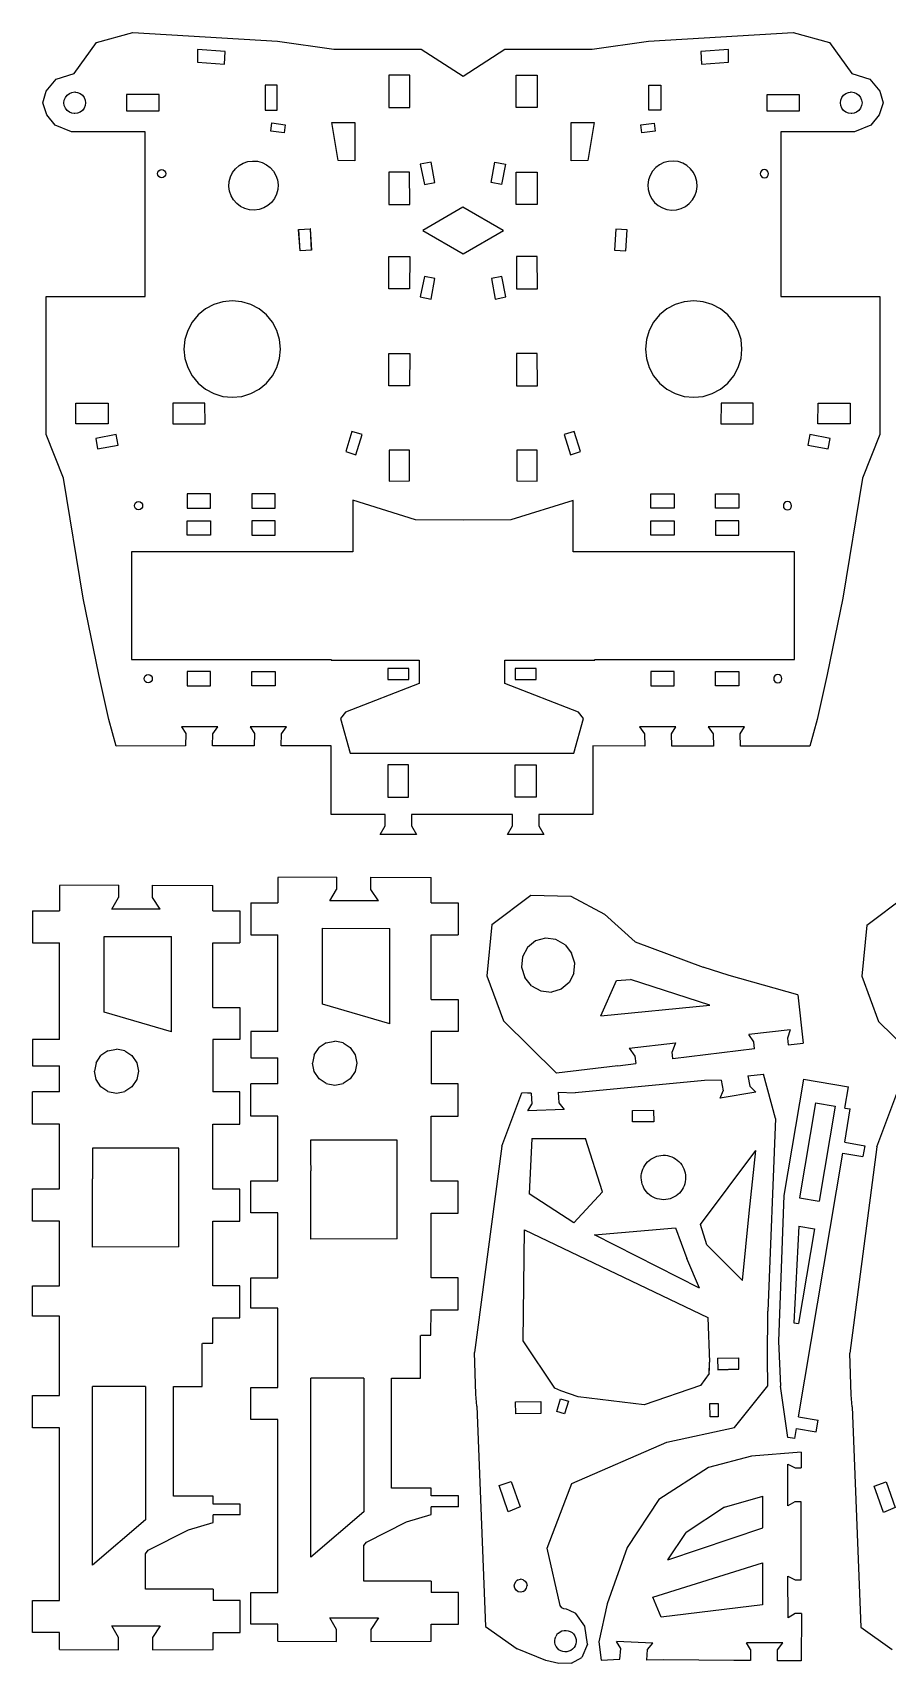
# Model space of a CAD drawing. Extents: x -361 to 361, y -309 to 309.
# Drawn here: x -361 to -45, y -308 to 295 of the extents above; entities that cross this region are included whole.
import ezdxf

# ---------------------------------------------------------------- set-up
doc = ezdxf.new("R2010")
doc.units = 0
doc.layers.get('0').update_dxf_attribs({"linetype": 'CONTINUOUS'})

msp = doc.modelspace()

# ---------------------------------------------------------------- linework, layer by layer
for p, q in [((-345.65, 279.97), (-337.29, 291.38)), ((-337.29, 291.38), (-323.94, 295.04)), ((-323.94, 295.04), (-270.41, 291.9)), ((-270.41, 291.9), (-249.59, 288.91)), ((-154.17, 288.9), (-133.35, 291.89)), ((-133.35, 291.89), (-79.82, 295.04)), ((-79.82, 295.04), (-66.46, 291.38)), ((-66.46, 291.38), (-58.11, 279.97)), ((-300, 288.75), (-300.06, 284.08)), ((-300.06, 284.08), (-290.07, 283.38)), ((-289.8, 288.04), (-300, 288.75)), ((-290.07, 283.38), (-289.8, 288.04)), ((-249.59, 288.91), (-217.35, 288.9)), ((-217.35, 288.9), (-201.81, 278.97)), ((-201.81, 278.97), (-186.41, 288.9)), ((-186.41, 288.9), (-154.17, 288.9)), ((-103.76, 288.75), (-113.95, 288.03)), ((-113.95, 288.03), (-113.68, 283.37)), ((-113.68, 283.37), (-103.7, 284.07)), ((-103.7, 284.07), (-103.76, 288.75)), ((-355.89, 273.37), (-352.29, 277.82)), ((-352.29, 277.82), (-345.65, 279.97)), ((-221.52, 279.27), (-229.27, 279.27)), ((-229.27, 279.27), (-229.26, 267.34)), ((-221.58, 267.37), (-221.52, 279.27)), ((-182.18, 267.37), (-182.17, 279.29)), ((-182.17, 279.29), (-174.5, 279.27)), ((-174.5, 279.27), (-174.51, 267.34)), ((-58.11, 279.97), (-51.46, 277.81)), ((-51.46, 277.81), (-47.87, 273.36)), ((-357.12, 269.14), (-355.89, 273.37)), ((-348.83, 271.11), (-348.19, 271.93)), ((-348.19, 271.93), (-347.36, 272.57)), ((-347.36, 272.57), (-346.4, 272.97)), ((-346.4, 272.97), (-345.36, 273.11)), ((-345.36, 273.11), (-345.11, 273.06)), ((-345.11, 273.06), (-344.33, 272.97)), ((-344.33, 272.97), (-343.36, 272.57)), ((-343.36, 272.57), (-342.53, 271.93)), ((-342.53, 271.93), (-341.9, 271.11)), ((-314.19, 272.12), (-326.27, 272.12)), ((-326.27, 272.12), (-326.27, 266.16)), ((-314.19, 266.16), (-314.19, 272.12)), ((-270.54, 275.67), (-274.95, 275.67)), ((-274.95, 275.67), (-274.95, 266.38)), ((-270.54, 266.38), (-270.54, 275.67)), ((-133.22, 266.37), (-133.22, 275.66)), ((-133.22, 275.66), (-128.81, 275.66)), ((-128.81, 275.66), (-128.81, 266.37)), ((-77.48, 272.11), (-89.57, 272.11)), ((-89.57, 272.11), (-89.57, 266.16)), ((-77.48, 266.16), (-77.48, 272.11)), ((-61.86, 271.1), (-61.22, 271.93)), ((-61.22, 271.93), (-60.39, 272.56)), ((-60.39, 272.56), (-59.43, 272.96)), ((-59.43, 272.96), (-58.65, 273.05)), ((-58.65, 273.05), (-58.39, 273.1)), ((-58.39, 273.1), (-57.36, 272.96)), ((-57.36, 272.96), (-56.39, 272.56)), ((-56.39, 272.56), (-55.57, 271.93)), ((-55.57, 271.93), (-54.93, 271.1)), ((-47.87, 273.36), (-46.63, 269.13)), ((-355.66, 264.67), (-357.12, 269.14)), ((-349.36, 269.11), (-349.23, 270.14)), ((-349.23, 268.07), (-349.36, 269.11)), ((-349.23, 270.14), (-348.83, 271.11)), ((-348.83, 267.11), (-349.23, 268.07)), ((-348.19, 266.28), (-348.83, 267.11)), ((-347.36, 265.64), (-348.19, 266.28)), ((-346.4, 265.24), (-347.36, 265.64)), ((-345.62, 265.15), (-346.4, 265.24)), ((-344.33, 265.24), (-345.36, 265.11)), ((-343.36, 265.64), (-344.33, 265.24)), ((-342.53, 266.28), (-343.36, 265.64)), ((-341.9, 267.11), (-342.53, 266.28)), ((-341.9, 271.11), (-341.5, 270.14)), ((-341.5, 268.07), (-341.9, 267.11)), ((-341.5, 270.14), (-341.36, 269.11)), ((-341.36, 269.11), (-341.5, 268.07)), ((-326.27, 266.16), (-314.19, 266.16)), ((-274.95, 266.38), (-270.54, 266.38)), ((-229.26, 267.34), (-221.58, 267.37)), ((-174.51, 267.34), (-182.18, 267.37)), ((-128.81, 266.37), (-133.22, 266.37)), ((-89.57, 266.16), (-77.48, 266.16)), ((-62.39, 269.1), (-62.26, 270.13)), ((-62.26, 268.06), (-62.39, 269.1)), ((-62.26, 270.13), (-61.86, 271.1)), ((-61.86, 267.1), (-62.26, 268.06)), ((-61.22, 266.27), (-61.86, 267.1)), ((-60.39, 265.63), (-61.22, 266.27)), ((-59.43, 265.24), (-60.39, 265.63)), ((-58.39, 265.1), (-59.43, 265.24)), ((-57.36, 265.24), (-58.14, 265.14)), ((-56.39, 265.63), (-57.36, 265.24)), ((-55.57, 266.27), (-56.39, 265.63)), ((-54.93, 267.1), (-55.57, 266.27)), ((-54.93, 271.1), (-54.53, 270.13)), ((-54.53, 268.06), (-54.93, 267.1)), ((-54.53, 270.13), (-54.39, 269.1)), ((-54.39, 269.1), (-54.53, 268.06)), ((-46.63, 269.13), (-48.1, 264.67)), ((-352.6, 260.84), (-355.66, 264.67)), ((-346.55, 258.34), (-352.6, 260.84)), ((-345.36, 265.11), (-345.62, 265.15)), ((-272.92, 258.63), (-272.54, 261.64)), ((-272.54, 261.64), (-267.6, 261.01)), ((-267.6, 261.01), (-267.98, 257.97)), ((-250.38, 261.85), (-241.84, 261.86)), ((-248.01, 247.74), (-250.38, 261.85)), ((-241.84, 261.86), (-241.84, 247.7)), ((-161.93, 247.7), (-161.93, 261.86)), ((-161.93, 261.86), (-153.38, 261.84)), ((-153.38, 261.84), (-155.74, 247.74)), ((-136.16, 261.01), (-131.22, 261.63)), ((-135.78, 257.96), (-136.16, 261.01)), ((-131.22, 261.63), (-130.84, 258.62)), ((-58.14, 265.14), (-58.39, 265.1)), ((-51.16, 260.83), (-57.21, 258.34)), ((-48.1, 264.67), (-51.16, 260.83)), ((-319.32, 258.34), (-346.55, 258.34)), ((-319.32, 197.56), (-319.32, 258.34)), ((-267.98, 257.97), (-272.92, 258.63)), ((-130.84, 258.62), (-135.78, 257.96)), ((-57.21, 258.34), (-84.44, 258.34)), ((-84.44, 258.34), (-84.44, 197.55)), ((-283.08, 246.78), (-281.4, 247.36)), ((-281.4, 247.36), (-279.63, 247.59)), ((-279.63, 247.59), (-277.85, 247.48)), ((-277.85, 247.48), (-276.13, 247.02)), ((-241.84, 247.7), (-248.01, 247.74)), ((-213.69, 247.22), (-217.66, 246.4)), ((-212.3, 239.61), (-213.69, 247.22)), ((-191.46, 239.61), (-190.08, 247.22)), ((-190.08, 247.22), (-186.11, 246.4)), ((-155.74, 247.74), (-161.93, 247.7)), ((-125.9, 247.47), (-127.63, 247.02)), ((-124.13, 247.59), (-125.9, 247.47)), ((-122.36, 247.35), (-124.13, 247.59)), ((-120.67, 246.78), (-122.36, 247.35)), ((-314.8, 242.93), (-314.68, 243.51)), ((-314.69, 242.34), (-314.8, 242.93)), ((-314.36, 241.85), (-314.69, 242.34)), ((-314.68, 243.51), (-314.34, 244)), ((-313.87, 241.52), (-314.36, 241.85)), ((-314.34, 244), (-313.84, 244.32)), ((-313.29, 241.41), (-313.87, 241.52)), ((-313.84, 244.32), (-313.26, 244.43)), ((-312.71, 241.53), (-313.29, 241.41)), ((-313.26, 244.43), (-312.68, 244.31)), ((-312.21, 241.86), (-312.71, 241.53)), ((-312.68, 244.31), (-312.19, 243.98)), ((-311.88, 242.34), (-312.21, 241.86)), ((-312.19, 243.98), (-311.86, 243.49)), ((-311.75, 242.91), (-311.88, 242.34)), ((-311.86, 243.49), (-311.75, 242.91)), ((-288.29, 239.97), (-287.83, 241.7)), ((-287.83, 241.7), (-287.05, 243.3)), ((-287.05, 243.3), (-285.96, 244.71)), ((-285.96, 244.71), (-284.63, 245.89)), ((-284.63, 245.89), (-283.08, 246.78)), ((-276.13, 247.02), (-274.53, 246.24)), ((-274.53, 246.24), (-273.11, 245.15)), ((-273.11, 245.15), (-271.94, 243.81)), ((-271.94, 243.81), (-271.04, 242.27)), ((-271.04, 242.27), (-270.47, 240.59)), ((-221.6, 243.44), (-229.27, 243.42)), ((-229.27, 243.42), (-229.26, 231.49)), ((-221.58, 231.52), (-221.6, 243.44)), ((-217.66, 246.4), (-216.14, 238.91)), ((-186.11, 246.4), (-187.63, 238.91)), ((-182.18, 231.52), (-182.17, 243.44)), ((-182.17, 243.44), (-174.5, 243.42)), ((-174.5, 243.42), (-174.51, 231.49)), ((-132.71, 242.27), (-133.29, 240.58)), ((-131.82, 243.81), (-132.71, 242.27)), ((-130.64, 245.15), (-131.82, 243.81)), ((-129.23, 246.23), (-130.64, 245.15)), ((-127.63, 247.02), (-129.23, 246.23)), ((-119.13, 245.88), (-120.67, 246.78)), ((-117.79, 244.71), (-119.13, 245.88)), ((-116.71, 243.29), (-117.79, 244.71)), ((-115.92, 241.69), (-116.71, 243.29)), ((-115.46, 239.97), (-115.92, 241.69)), ((-91.89, 243.48), (-92, 242.91)), ((-92, 242.91), (-91.88, 242.33)), ((-91.57, 243.97), (-91.89, 243.48)), ((-91.88, 242.33), (-91.55, 241.85)), ((-91.08, 244.3), (-91.57, 243.97)), ((-91.55, 241.85), (-91.05, 241.52)), ((-90.5, 244.43), (-91.08, 244.3)), ((-91.05, 241.52), (-90.46, 241.4)), ((-89.91, 244.32), (-90.5, 244.43)), ((-90.46, 241.4), (-89.88, 241.52)), ((-89.42, 243.99), (-89.91, 244.32)), ((-89.88, 241.52), (-89.39, 241.84)), ((-89.08, 243.5), (-89.42, 243.99)), ((-89.39, 241.84), (-89.07, 242.34)), ((-88.96, 242.92), (-89.08, 243.5)), ((-89.07, 242.34), (-88.96, 242.92)), ((-288.41, 238.2), (-288.29, 239.97)), ((-288.17, 236.43), (-288.41, 238.2)), ((-287.59, 234.74), (-288.17, 236.43)), ((-270.81, 235.32), (-271.59, 233.72)), ((-270.35, 237.04), (-270.81, 235.32)), ((-270.47, 240.59), (-270.23, 238.82)), ((-270.23, 238.82), (-270.35, 237.04)), ((-216.14, 238.91), (-212.3, 239.61)), ((-187.63, 238.91), (-191.46, 239.61)), ((-133.29, 240.58), (-133.52, 238.81)), ((-133.52, 238.81), (-133.41, 237.03)), ((-133.41, 237.03), (-132.95, 235.31)), ((-132.95, 235.31), (-132.17, 233.71)), ((-116.16, 234.74), (-115.59, 236.42)), ((-115.59, 236.42), (-115.35, 238.19)), ((-115.35, 238.19), (-115.46, 239.97)), ((-286.7, 233.2), (-287.59, 234.74)), ((-285.52, 231.86), (-286.7, 233.2)), ((-284.11, 230.78), (-285.52, 231.86)), ((-282.51, 229.99), (-284.11, 230.78)), ((-280.79, 229.54), (-282.51, 229.99)), ((-279.01, 229.42), (-280.79, 229.54)), ((-277.24, 229.66), (-279.01, 229.42)), ((-275.55, 230.23), (-277.24, 229.66)), ((-274.01, 231.13), (-275.55, 230.23)), ((-272.67, 232.3), (-274.01, 231.13)), ((-271.59, 233.72), (-272.67, 232.3)), ((-229.26, 231.49), (-221.58, 231.52)), ((-201.88, 230.58), (-216.74, 221.91)), ((-187.03, 221.91), (-201.88, 230.58)), ((-174.51, 231.49), (-182.18, 231.52)), ((-132.17, 233.71), (-131.08, 232.3)), ((-131.08, 232.3), (-129.74, 231.12)), ((-129.74, 231.12), (-128.2, 230.23)), ((-128.2, 230.23), (-126.52, 229.65)), ((-126.52, 229.65), (-124.75, 229.41)), ((-124.75, 229.41), (-122.97, 229.53)), ((-122.97, 229.53), (-121.25, 229.99)), ((-121.25, 229.99), (-119.65, 230.77)), ((-119.65, 230.77), (-118.23, 231.86)), ((-118.23, 231.86), (-117.06, 233.19)), ((-117.06, 233.19), (-116.16, 234.74)), ((-262.08, 214.41), (-262.62, 222.22)), ((-262.62, 222.22), (-262.59, 222.22)), ((-262.59, 222.22), (-258.34, 222.47)), ((-262.08, 214.41), (-262.59, 222.22)), ((-258.34, 222.47), (-257.92, 214.6)), ((-258.3, 222.47), (-258.34, 222.47)), ((-257.92, 214.6), (-258.3, 222.47)), ((-216.74, 221.91), (-201.8, 213.24)), ((-201.8, 213.24), (-186.93, 221.91)), ((-186.93, 221.91), (-187.03, 221.91)), ((-145.42, 222.46), (-145.83, 214.59)), ((-141.17, 222.21), (-145.42, 222.46)), ((-141.69, 214.41), (-141.17, 222.21)), ((-257.92, 214.6), (-262.08, 214.41)), ((-229.27, 200.39), (-229.26, 212.32)), ((-229.26, 212.32), (-221.58, 212.29)), ((-221.58, 212.29), (-221.6, 200.37)), ((-174.41, 212.32), (-182.08, 212.29)), ((-182.08, 212.29), (-182.07, 200.37)), ((-174.39, 200.39), (-174.41, 212.32)), ((-145.83, 214.59), (-141.69, 214.41)), ((-221.6, 200.37), (-229.27, 200.39)), ((-216.14, 204.9), (-217.66, 197.41)), ((-212.3, 204.21), (-216.14, 204.9)), ((-213.69, 196.59), (-212.3, 204.21)), ((-187.52, 204.9), (-191.36, 204.21)), ((-191.36, 204.21), (-189.98, 196.59)), ((-186.01, 197.41), (-187.52, 204.9)), ((-182.07, 200.37), (-174.39, 200.39)), ((-355.97, 146.49), (-355.97, 197.56)), ((-355.97, 197.56), (-319.32, 197.56)), ((-297.07, 192.93), (-299.77, 190.71)), ((-293.98, 194.58), (-297.07, 192.93)), ((-290.64, 195.6), (-293.98, 194.58)), ((-287.16, 195.94), (-290.64, 195.6)), ((-283.68, 195.6), (-287.16, 195.94)), ((-280.33, 194.58), (-283.68, 195.6)), ((-277.24, 192.93), (-280.33, 194.58)), ((-274.54, 190.71), (-277.24, 192.93)), ((-217.66, 197.41), (-213.69, 196.59)), ((-189.98, 196.59), (-186.01, 197.41)), ((-126.51, 192.93), (-129.22, 190.71)), ((-123.43, 194.58), (-126.51, 192.93)), ((-120.08, 195.59), (-123.43, 194.58)), ((-116.6, 195.93), (-120.08, 195.59)), ((-113.12, 195.59), (-116.6, 195.93)), ((-109.77, 194.58), (-113.12, 195.59)), ((-106.69, 192.93), (-109.77, 194.58)), ((-103.98, 190.71), (-106.69, 192.93)), ((-84.44, 197.55), (-47.79, 197.55)), ((-47.79, 197.55), (-47.79, 146.49)), ((-301.99, 188.01), (-303.64, 184.93)), ((-299.77, 190.71), (-301.99, 188.01)), ((-272.32, 188.01), (-274.54, 190.71)), ((-270.67, 184.93), (-272.32, 188.01)), ((-131.44, 188), (-133.08, 184.92)), ((-129.22, 190.71), (-131.44, 188)), ((-101.76, 188), (-103.98, 190.71)), ((-100.12, 184.92), (-101.76, 188)), ((-304.66, 181.58), (-305, 178.1)), ((-303.64, 184.93), (-304.66, 181.58)), ((-269.66, 181.58), (-270.67, 184.93)), ((-269.31, 178.1), (-269.66, 181.58)), ((-134.1, 181.57), (-134.44, 178.09)), ((-133.08, 184.92), (-134.1, 181.57)), ((-99.1, 181.57), (-100.12, 184.92)), ((-98.76, 178.09), (-99.1, 181.57)), ((-305, 178.1), (-304.66, 174.62)), ((-269.66, 174.62), (-269.31, 178.1)), ((-229.27, 170.59), (-229.26, 176.48)), ((-229.26, 176.48), (-221.58, 176.44)), ((-221.58, 176.44), (-221.6, 164.52)), ((-174.41, 176.48), (-182.08, 176.44)), ((-182.08, 176.44), (-182.07, 164.52)), ((-174.39, 164.54), (-174.41, 176.48)), ((-134.44, 178.09), (-134.1, 174.61)), ((-99.1, 174.61), (-98.76, 178.09)), ((-304.66, 174.62), (-303.64, 171.27)), ((-303.64, 171.27), (-301.99, 168.18)), ((-272.32, 168.18), (-270.67, 171.27)), ((-270.67, 171.27), (-269.66, 174.62)), ((-229.27, 164.54), (-229.27, 170.59)), ((-134.1, 174.61), (-133.08, 171.26)), ((-133.08, 171.26), (-131.44, 168.18)), ((-101.76, 168.18), (-100.12, 171.26)), ((-100.12, 171.26), (-99.1, 174.61)), ((-301.99, 168.18), (-299.77, 165.48)), ((-299.77, 165.48), (-297.07, 163.26)), ((-297.07, 163.26), (-293.98, 161.61)), ((-280.33, 161.61), (-277.24, 163.26)), ((-277.24, 163.26), (-274.54, 165.48)), ((-274.54, 165.48), (-272.32, 168.18)), ((-221.6, 164.52), (-229.27, 164.54)), ((-182.07, 164.52), (-174.39, 164.54)), ((-131.44, 168.18), (-129.22, 165.47)), ((-129.22, 165.47), (-126.51, 163.25)), ((-126.51, 163.25), (-123.43, 161.61)), ((-109.77, 161.61), (-106.69, 163.25)), ((-106.69, 163.25), (-103.98, 165.47)), ((-103.98, 165.47), (-101.76, 168.18)), ((-345.02, 158.12), (-333.09, 158.14)), ((-344.99, 150.45), (-345.02, 158.12)), ((-333.09, 158.14), (-333.07, 150.46)), ((-297.24, 158.14), (-309.18, 158.12)), ((-309.18, 158.12), (-309.14, 150.45)), ((-297.22, 150.46), (-297.24, 158.14)), ((-293.98, 161.61), (-290.64, 160.6)), ((-290.64, 160.6), (-287.16, 160.25)), ((-287.16, 160.25), (-283.68, 160.6)), ((-283.68, 160.6), (-280.33, 161.61)), ((-123.43, 161.61), (-120.08, 160.59)), ((-120.08, 160.59), (-116.6, 160.25)), ((-116.6, 160.25), (-113.12, 160.59)), ((-113.12, 160.59), (-109.77, 161.61)), ((-106.51, 158.13), (-106.53, 150.45)), ((-94.58, 158.12), (-106.51, 158.13)), ((-94.61, 150.44), (-94.58, 158.12)), ((-70.69, 150.45), (-70.66, 158.13)), ((-70.66, 158.13), (-58.74, 158.12)), ((-58.74, 158.12), (-58.77, 150.44)), ((-349.49, 130.41), (-355.97, 146.49)), ((-333.07, 150.46), (-344.99, 150.45)), ((-330.11, 146.52), (-337.6, 145)), ((-337.6, 145), (-336.91, 141.17)), ((-329.29, 142.55), (-330.11, 146.52)), ((-309.14, 150.45), (-297.22, 150.46)), ((-242.92, 147.66), (-245.23, 140.19)), ((-239.14, 146.49), (-242.92, 147.66)), ((-241.46, 139.03), (-239.14, 146.49)), ((-160.74, 147.66), (-164.53, 146.49)), ((-164.53, 146.49), (-162.2, 139.03)), ((-158.43, 140.19), (-160.74, 147.66)), ((-106.53, 150.45), (-94.61, 150.44)), ((-73.64, 146.51), (-74.47, 142.55)), ((-66.15, 145), (-73.64, 146.51)), ((-58.77, 150.44), (-70.69, 150.45)), ((-66.85, 141.16), (-66.15, 145)), ((-47.79, 146.49), (-54.27, 130.41)), ((-336.91, 141.17), (-329.29, 142.55)), ((-245.23, 140.19), (-241.46, 139.03)), ((-221.64, 140.67), (-229.2, 140.67)), ((-229.2, 140.67), (-229.2, 129.32)), ((-221.64, 129.38), (-221.64, 140.67)), ((-174.47, 140.67), (-182.03, 140.67)), ((-182.03, 140.67), (-182.03, 129.38)), ((-174.47, 129.32), (-174.47, 140.67)), ((-162.2, 139.03), (-158.43, 140.19)), ((-74.47, 142.55), (-66.85, 141.16)), ((-342.31, 86.05), (-349.49, 130.41)), ((-229.2, 129.32), (-221.64, 129.38)), ((-182.03, 129.38), (-174.47, 129.32)), ((-54.27, 130.41), (-61.45, 86.05)), ((-323.33, 120.18), (-323.21, 120.77)), ((-323.21, 120.77), (-322.88, 121.26)), ((-322.88, 121.26), (-322.39, 121.59)), ((-322.39, 121.59), (-321.8, 121.71)), ((-321.8, 121.71), (-321.22, 121.59)), ((-321.22, 121.59), (-320.72, 121.26)), ((-320.72, 121.26), (-320.39, 120.77)), ((-320.39, 120.77), (-320.28, 120.18)), ((-295.18, 124.63), (-303.78, 124.63)), ((-303.78, 124.63), (-303.78, 119.29)), ((-295.18, 119.29), (-295.18, 124.63)), ((-271.3, 124.63), (-279.91, 124.63)), ((-279.91, 124.63), (-279.91, 119.29)), ((-271.3, 119.29), (-271.3, 124.63)), ((-219.43, 114.94), (-242.64, 122.2)), ((-242.64, 122.2), (-242.64, 103.17)), ((-161.11, 122.17), (-184.23, 114.94)), ((-161.11, 103.16), (-161.11, 122.17)), ((-132.45, 119.28), (-132.45, 124.62)), ((-132.45, 124.62), (-123.85, 124.62)), ((-123.85, 124.62), (-123.85, 119.28)), ((-108.58, 119.28), (-108.58, 124.62)), ((-108.58, 124.62), (-99.97, 124.62)), ((-99.97, 124.62), (-99.97, 119.28)), ((-83.36, 120.76), (-83.48, 120.18)), ((-83.03, 121.26), (-83.36, 120.76)), ((-82.54, 121.59), (-83.03, 121.26)), ((-81.95, 121.7), (-82.54, 121.59)), ((-81.37, 121.59), (-81.95, 121.7)), ((-80.88, 121.26), (-81.37, 121.59)), ((-80.55, 120.76), (-80.88, 121.26)), ((-80.43, 120.18), (-80.55, 120.76)), ((-323.21, 119.6), (-323.33, 120.18)), ((-322.88, 119.11), (-323.21, 119.6)), ((-322.39, 118.78), (-322.88, 119.11)), ((-321.8, 118.66), (-322.39, 118.78)), ((-321.22, 118.78), (-321.8, 118.66)), ((-320.72, 119.11), (-321.22, 118.78)), ((-320.39, 119.6), (-320.72, 119.11)), ((-320.28, 120.18), (-320.39, 119.6)), ((-303.78, 119.29), (-295.18, 119.29)), ((-303.78, 109.26), (-303.78, 114.6)), ((-303.78, 114.6), (-295.18, 114.6)), ((-295.18, 114.6), (-295.18, 109.26)), ((-279.91, 119.29), (-271.3, 119.29)), ((-271.3, 114.6), (-279.91, 114.6)), ((-279.91, 114.6), (-279.91, 109.26)), ((-271.3, 109.26), (-271.3, 114.6)), ((-201.8, 114.86), (-219.43, 114.94)), ((-184.23, 114.94), (-201.8, 114.86)), ((-123.85, 119.28), (-132.45, 119.28)), ((-132.45, 109.26), (-132.45, 114.6)), ((-132.45, 114.6), (-123.85, 114.6)), ((-123.85, 114.6), (-123.85, 109.26)), ((-99.97, 119.28), (-108.58, 119.28)), ((-99.97, 114.6), (-108.58, 114.6)), ((-108.58, 114.6), (-108.58, 109.26)), ((-99.97, 109.26), (-99.97, 114.6)), ((-83.48, 120.18), (-83.36, 119.59)), ((-83.36, 119.59), (-83.03, 119.1)), ((-83.03, 119.1), (-82.54, 118.77)), ((-82.54, 118.77), (-81.95, 118.65)), ((-81.95, 118.65), (-81.37, 118.77)), ((-81.37, 118.77), (-80.88, 119.1)), ((-80.88, 119.1), (-80.55, 119.59)), ((-80.55, 119.59), (-80.43, 120.18)), ((-295.18, 109.26), (-303.78, 109.26)), ((-279.91, 109.26), (-271.3, 109.26)), ((-123.85, 109.26), (-132.45, 109.26)), ((-108.58, 109.26), (-99.97, 109.26)), ((-242.64, 103.17), (-324.44, 103.17)), ((-324.44, 103.17), (-324.44, 63.34)), ((-79.31, 103.16), (-161.11, 103.16)), ((-79.31, 63.33), (-79.31, 103.16)), ((-336.49, 57.84), (-342.31, 86.05)), ((-61.45, 86.05), (-67.27, 57.84)), ((-324.44, 63.34), (-250.65, 63.34)), ((-250.65, 63.34), (-250.65, 63.12)), ((-250.65, 63.12), (-218.03, 63.12)), ((-218.03, 63.12), (-218.03, 54.52)), ((-186.45, 54.52), (-186.45, 63.12)), ((-186.45, 63.12), (-153.11, 63.12)), ((-153.11, 63.12), (-153.11, 63.33)), ((-153.11, 63.33), (-79.31, 63.33)), ((-332.73, 41.2), (-336.49, 57.84)), ((-319.75, 56.25), (-319.64, 56.84)), ((-319.64, 55.67), (-319.75, 56.25)), ((-319.64, 56.84), (-319.31, 57.33)), ((-319.31, 55.17), (-319.64, 55.67)), ((-319.31, 57.33), (-318.81, 57.66)), ((-318.81, 54.84), (-319.31, 55.17)), ((-318.81, 57.66), (-318.23, 57.78)), ((-318.23, 54.73), (-318.81, 54.84)), ((-318.23, 57.78), (-317.65, 57.66)), ((-317.65, 54.84), (-318.23, 54.73)), ((-317.65, 57.66), (-317.15, 57.33)), ((-317.15, 55.17), (-317.65, 54.84)), ((-317.15, 57.33), (-316.82, 56.84)), ((-316.82, 55.67), (-317.15, 55.17)), ((-316.82, 56.84), (-316.71, 56.25)), ((-316.71, 56.25), (-316.82, 55.67)), ((-295.18, 58.92), (-303.78, 58.92)), ((-303.78, 58.92), (-303.78, 53.58)), ((-295.18, 53.58), (-295.18, 58.92)), ((-279.91, 58.92), (-271.3, 58.92)), ((-279.91, 53.58), (-279.91, 58.92)), ((-271.3, 58.92), (-271.3, 53.58)), ((-218.03, 54.52), (-245.34, 43.92)), ((-221.95, 60.05), (-229.66, 60.04)), ((-229.66, 60.04), (-229.66, 56)), ((-229.66, 56), (-221.94, 56)), ((-221.94, 56), (-221.95, 60.05)), ((-159.14, 43.92), (-186.45, 54.52)), ((-174.89, 60.05), (-182.6, 60.04)), ((-182.6, 60.04), (-182.6, 56)), ((-182.6, 56), (-174.87, 56)), ((-174.87, 56), (-174.89, 60.05)), ((-123.85, 58.92), (-132.45, 58.92)), ((-132.45, 58.92), (-132.45, 53.58)), ((-123.85, 53.58), (-123.85, 58.92)), ((-108.58, 58.92), (-99.97, 58.92)), ((-108.58, 53.58), (-108.58, 58.92)), ((-99.97, 58.92), (-99.97, 53.58)), ((-86.93, 56.83), (-87.05, 56.25)), ((-87.05, 56.25), (-86.93, 55.66)), ((-86.6, 57.32), (-86.93, 56.83)), ((-86.93, 55.66), (-86.6, 55.17)), ((-86.11, 57.65), (-86.6, 57.32)), ((-86.6, 55.17), (-86.11, 54.84)), ((-85.53, 57.77), (-86.11, 57.65)), ((-86.11, 54.84), (-85.53, 54.72)), ((-84.94, 57.65), (-85.53, 57.77)), ((-85.53, 54.72), (-84.94, 54.84)), ((-84.45, 57.32), (-84.94, 57.65)), ((-84.94, 54.84), (-84.45, 55.17)), ((-84.12, 56.83), (-84.45, 57.32)), ((-84.45, 55.17), (-84.12, 55.66)), ((-84, 56.25), (-84.12, 56.83)), ((-84.12, 55.66), (-84, 56.25)), ((-67.27, 57.84), (-71.02, 41.19)), ((-303.78, 53.58), (-295.18, 53.58)), ((-271.3, 53.58), (-279.91, 53.58)), ((-132.45, 53.58), (-123.85, 53.58)), ((-99.97, 53.58), (-108.58, 53.58)), ((-245.34, 43.92), (-247.19, 41.52)), ((-157.29, 41.52), (-159.14, 43.92)), ((-330.12, 31.36), (-332.73, 41.2)), ((-292.47, 38.41), (-305.93, 38.41)), ((-305.93, 38.41), (-304.31, 35.95)), ((-294.35, 35.89), (-292.47, 38.41)), ((-267.08, 38.41), (-280.53, 38.41)), ((-280.53, 38.41), (-278.92, 35.95)), ((-268.96, 35.89), (-267.08, 38.41)), ((-247.19, 41.52), (-243.59, 28.71)), ((-160.89, 28.71), (-157.29, 41.52)), ((-123.22, 38.41), (-136.67, 38.41)), ((-136.67, 38.41), (-134.8, 35.88)), ((-124.84, 35.94), (-123.22, 38.41)), ((-97.83, 38.41), (-111.28, 38.41)), ((-111.28, 38.41), (-109.41, 35.88)), ((-99.45, 35.94), (-97.83, 38.41)), ((-71.02, 41.19), (-73.63, 31.36)), ((-304.43, 31.39), (-330.12, 31.36)), ((-304.31, 35.95), (-304.43, 31.39)), ((-294.46, 31.39), (-294.35, 35.89)), ((-279.04, 31.39), (-294.46, 31.39)), ((-278.92, 35.95), (-279.04, 31.39)), ((-269.07, 31.39), (-268.96, 35.89)), ((-250.65, 31.49), (-269.07, 31.39)), ((-250.65, 6.08), (-250.65, 31.49)), ((-134.69, 31.38), (-153.83, 31.49)), ((-153.83, 31.49), (-153.83, 6.08)), ((-134.8, 35.88), (-134.69, 31.38)), ((-124.72, 31.38), (-124.84, 35.94)), ((-109.29, 31.38), (-124.72, 31.38)), ((-109.41, 35.88), (-109.29, 31.38)), ((-99.33, 31.38), (-99.45, 35.94)), ((-73.63, 31.36), (-99.33, 31.38)), ((-243.59, 28.71), (-160.89, 28.71)), ((-221.97, 24.43), (-229.68, 24.43)), ((-229.68, 24.43), (-229.68, 12.51)), ((-221.97, 12.49), (-221.97, 24.43)), ((-182.6, 24.41), (-174.89, 24.44)), ((-182.6, 12.51), (-182.6, 24.41)), ((-174.89, 24.44), (-174.87, 12.51)), ((-229.68, 12.51), (-221.97, 12.49)), ((-174.87, 12.51), (-182.6, 12.51)), ((-230.67, 6.08), (-250.65, 6.08)), ((-230.67, 1.92), (-230.67, 6.08)), ((-183.59, 6.08), (-220.91, 6.08)), ((-220.91, 6.08), (-220.91, 1.92)), ((-183.59, 1.92), (-183.59, 6.08)), ((-153.83, 6.08), (-173.83, 6.08)), ((-173.83, 6.08), (-173.83, 1.92)), ((-232.49, -1.37), (-230.67, 1.92)), ((-220.91, 1.92), (-219.06, -1.37)), ((-185.41, -1.37), (-183.59, 1.92)), ((-173.83, 1.92), (-171.98, -1.37)), ((-219.06, -1.37), (-232.49, -1.37)), ((-171.98, -1.37), (-185.41, -1.37)), ((-248.59, -17.09), (-270.28, -17.21)), ((-270.28, -17.21), (-270.28, -26.54)), ((-248.59, -17.09), (-248.59, -21.63)), ((-235.99, -17.09), (-213.64, -17.21)), ((-235.99, -21.63), (-235.99, -17.09)), ((-213.64, -26.54), (-213.64, -17.21)), ((-329.27, -20.07), (-350.96, -20.19)), ((-350.96, -20.19), (-350.96, -29.52)), ((-329.27, -20.07), (-329.27, -24.61)), ((-316.67, -20.07), (-294.32, -20.19)), ((-316.67, -24.61), (-316.67, -20.07)), ((-294.32, -29.52), (-294.32, -20.19)), ((-251.05, -25.9), (-248.59, -21.63)), ((-233.09, -25.9), (-235.99, -21.63)), ((-191.24, -34.59), (-176.82, -23.76)), ((-176.82, -23.76), (-162.08, -24.15)), ((-52.61, -34.82), (-38.19, -24)), ((-360.95, -29.52), (-350.96, -29.52)), ((-360.95, -29.52), (-360.95, -41.32)), ((-331.73, -28.88), (-329.27, -24.61)), ((-313.77, -28.88), (-331.73, -28.88)), ((-313.77, -28.88), (-316.67, -24.61)), ((-294.32, -29.52), (-284.33, -29.52)), ((-284.33, -29.52), (-284.33, -41.32)), ((-280.27, -26.54), (-270.28, -26.54)), ((-280.27, -26.54), (-280.27, -38.35)), ((-233.09, -25.9), (-251.05, -25.9)), ((-213.64, -26.54), (-203.65, -26.54)), ((-203.65, -26.54), (-203.65, -38.35)), ((-162.08, -24.15), (-149.55, -30.73)), ((-253.83, -35.99), (-228.91, -36.1)), ((-253.83, -63.97), (-253.83, -35.99)), ((-228.91, -71.25), (-228.91, -36.1)), ((-191.24, -34.59), (-193.06, -53.5)), ((-149.55, -30.73), (-138.19, -40.95)), ((-52.61, -34.82), (-54.43, -53.74)), ((-360.95, -41.32), (-350.96, -41.32)), ((-350.96, -77.12), (-350.96, -41.32)), ((-334.51, -38.97), (-309.59, -39.08)), ((-334.51, -66.94), (-334.51, -38.97)), ((-309.59, -74.23), (-309.59, -39.08)), ((-294.32, -41.32), (-284.33, -41.32)), ((-294.32, -65.27), (-294.32, -41.32)), ((-280.27, -38.35), (-270.28, -38.35)), ((-270.28, -74.14), (-270.28, -38.35)), ((-213.64, -38.35), (-203.65, -38.35)), ((-213.64, -62.29), (-213.64, -38.35)), ((-175.05, -40.68), (-178.04, -43.07)), ((-171.36, -39.67), (-175.05, -40.68)), ((-167.54, -40.18), (-171.36, -39.67)), ((-164.16, -42.11), (-167.54, -40.18)), ((-164.16, -42.11), (-161.73, -45.16)), ((-138.19, -40.95), (-113.13, -50.3)), ((-179.86, -46.48), (-180.21, -50.38)), ((-178.04, -43.07), (-179.86, -46.48)), ((-160.59, -48.87), (-161.73, -45.16)), ((-193.06, -53.5), (-186.89, -70.18)), ((-180.21, -50.38), (-179.03, -54.17)), ((-176.52, -57.25), (-179.03, -54.17)), ((-160.92, -52.7), (-162.66, -56.07)), ((-160.92, -52.7), (-160.59, -48.87)), ((-103.48, -53.38), (-113.13, -50.3)), ((-78.07, -60.54), (-103.48, -53.38)), ((-54.43, -53.74), (-48.26, -70.42)), ((-176.52, -57.25), (-173.07, -59.14)), ((-173.07, -59.14), (-169.22, -59.57)), ((-165.57, -58.48), (-169.22, -59.57)), ((-162.66, -56.07), (-165.57, -58.48)), ((-150.94, -68.31), (-145.11, -55.33)), ((-145.11, -55.33), (-140.03, -54.89)), ((-110.62, -64.34), (-140.03, -54.89)), ((-294.32, -65.27), (-284.33, -65.27)), ((-284.33, -65.27), (-284.33, -77.1)), ((-228.91, -71.25), (-253.83, -63.97)), ((-213.64, -62.29), (-203.65, -62.29)), ((-203.65, -62.29), (-203.65, -74.13)), ((-150.94, -68.31), (-110.62, -64.34)), ((-78.07, -60.54), (-76.12, -78.41)), ((-309.59, -74.23), (-334.51, -66.94)), ((-167.3, -89.5), (-186.89, -70.18)), ((-28.67, -89.74), (-48.26, -70.42)), ((-350.96, -77.12), (-360.95, -77.12)), ((-360.95, -77.12), (-360.95, -86.83)), ((-294.32, -77.1), (-294.32, -96.44)), ((-284.33, -77.1), (-294.32, -77.1)), ((-270.28, -74.14), (-280.27, -74.14)), ((-280.27, -74.14), (-280.27, -83.85)), ((-252.43, -78.3), (-255.07, -80.06)), ((-252.43, -78.3), (-249.31, -77.68)), ((-246.2, -78.3), (-249.31, -77.68)), ((-246.2, -78.3), (-243.56, -80.06)), ((-213.64, -74.13), (-213.64, -93.46)), ((-203.65, -74.13), (-213.64, -74.13)), ((-80.92, -73.51), (-96.19, -75.26)), ((-94.36, -77.98), (-96.19, -75.26)), ((-94.08, -80.58), (-94.36, -77.98)), ((-80.92, -73.51), (-81.98, -76.56)), ((-81.98, -76.56), (-81.72, -79.03)), ((-337.51, -85.68), (-335.74, -83.04)), ((-333.1, -81.28), (-335.74, -83.04)), ((-333.1, -81.28), (-329.99, -80.66)), ((-326.88, -81.28), (-329.99, -80.66)), ((-326.88, -81.28), (-324.24, -83.04)), ((-324.24, -83.04), (-322.47, -85.68)), ((-280.27, -83.85), (-270.28, -83.85)), ((-270.28, -93.5), (-270.28, -83.85)), ((-256.83, -82.7), (-257.45, -85.81)), ((-256.83, -82.7), (-255.07, -80.06)), ((-243.56, -80.06), (-241.79, -82.7)), ((-241.79, -82.7), (-241.17, -85.81)), ((-140.44, -80.35), (-123.34, -78.36)), ((-140.44, -80.35), (-138.33, -83.26)), ((-138.33, -83.26), (-138.03, -85.99)), ((-123.34, -78.36), (-124.58, -81.65)), ((-124.29, -84.28), (-124.58, -81.65)), ((-94.08, -80.58), (-124.29, -84.28)), ((-81.72, -79.03), (-76.12, -78.41)), ((-360.95, -86.83), (-350.96, -86.83)), ((-350.96, -96.48), (-350.96, -86.83)), ((-337.51, -85.68), (-338.12, -88.79)), ((-337.51, -91.91), (-338.12, -88.79)), ((-322.47, -85.68), (-321.85, -88.79)), ((-321.85, -88.79), (-322.47, -91.91)), ((-256.83, -88.93), (-257.45, -85.81)), ((-255.07, -91.57), (-256.83, -88.93)), ((-241.79, -88.93), (-243.56, -91.57)), ((-241.17, -85.81), (-241.79, -88.93)), ((-144.64, -86.78), (-167.3, -89.5)), ((-144.64, -86.78), (-138.03, -85.99)), ((-96.61, -90.47), (-90.83, -89.92)), ((-86.35, -106.25), (-90.83, -89.92)), ((-335.74, -94.55), (-337.51, -91.91)), ((-333.1, -96.31), (-335.74, -94.55)), ((-333.1, -96.31), (-329.99, -96.93)), ((-329.99, -96.93), (-326.88, -96.31)), ((-324.24, -94.55), (-326.88, -96.31)), ((-322.47, -91.91), (-324.24, -94.55)), ((-270.28, -93.5), (-280.27, -93.5)), ((-280.27, -105.37), (-280.27, -93.5)), ((-252.43, -93.33), (-255.07, -91.57)), ((-252.43, -93.33), (-249.31, -93.95)), ((-249.31, -93.95), (-246.2, -93.33)), ((-243.56, -91.57), (-246.2, -93.33)), ((-203.65, -93.46), (-213.64, -93.46)), ((-203.65, -105.38), (-203.65, -93.46)), ((-112.57, -92.26), (-160.46, -96.81)), ((-106.45, -92.07), (-112.57, -92.26)), ((-106.87, -98.73), (-105.67, -96.03)), ((-106.45, -92.07), (-105.67, -96.03)), ((-96.61, -90.47), (-95.86, -94.35)), ((-95.86, -94.35), (-93.6, -96.53)), ((-76.04, -91.76), (-83.25, -134.72)), ((-76.04, -91.76), (-59.39, -94.56)), ((-60.71, -102.43), (-59.39, -94.56)), ((-350.96, -96.48), (-360.95, -96.48)), ((-360.95, -108.35), (-360.95, -96.48)), ((-284.33, -96.44), (-294.32, -96.44)), ((-284.33, -108.36), (-284.33, -96.44)), ((-187.57, -116.56), (-180.13, -96.79)), ((-178.02, -96.88), (-180.13, -96.79)), ((-176.71, -96.9), (-178.02, -96.88)), ((-177.96, -103.45), (-176.44, -100.93)), ((-176.71, -96.9), (-176.44, -100.93)), ((-166.75, -96.56), (-160.46, -96.81)), ((-166.75, -96.56), (-166.49, -100.5)), ((-166.49, -100.5), (-164.52, -102.95)), ((-93.6, -96.53), (-106.87, -98.73)), ((-71.58, -100.5), (-77.46, -135.59)), ((-71.58, -100.5), (-64.36, -101.71)), ((-64.36, -101.71), (-70.24, -136.8)), ((-60.71, -102.43), (-58.73, -102.76)), ((-48.94, -116.8), (-41.5, -97.03)), ((-350.96, -108.35), (-360.95, -108.35)), ((-350.97, -128.62), (-350.96, -108.35)), ((-294.32, -108.36), (-284.33, -108.36)), ((-294.32, -132.41), (-294.32, -108.36)), ((-270.28, -105.37), (-280.27, -105.37)), ((-270.29, -125.65), (-270.28, -105.37)), ((-213.64, -105.38), (-203.65, -105.38)), ((-213.64, -129.44), (-213.64, -105.38)), ((-164.52, -102.95), (-177.96, -103.45)), ((-139.29, -103.34), (-131.41, -103.24)), ((-139.23, -107.56), (-139.29, -103.34)), ((-131.35, -107.47), (-139.23, -107.56)), ((-131.41, -103.24), (-131.35, -107.47)), ((-86.35, -106.25), (-89.2, -177.49)), ((-60.8, -115.09), (-58.73, -102.76)), ((-258.19, -114.29), (-258.19, -121.6)), ((-226.24, -114.29), (-258.19, -114.29)), ((-226.24, -121.6), (-226.24, -114.29)), ((-176.38, -113.64), (-177.41, -134.18)), ((-176.38, -113.64), (-156.59, -113.63)), ((-150.28, -133.36), (-156.59, -113.63)), ((-338.87, -117.27), (-338.87, -124.58)), ((-306.92, -117.27), (-338.87, -117.27)), ((-306.92, -124.58), (-306.92, -117.27)), ((-187.57, -116.56), (-197.59, -192.78)), ((-131.75, -120.89), (-131.03, -120.54)), ((-131.03, -120.54), (-130.27, -120.26)), ((-130.27, -120.26), (-129.49, -120.05)), ((-129.49, -120.05), (-128.7, -119.92)), ((-128.7, -119.92), (-127.89, -119.87)), ((-127.89, -119.87), (-127.09, -119.9)), ((-127.09, -119.9), (-126.29, -120.01)), ((-126.29, -120.01), (-125.5, -120.2)), ((-125.5, -120.2), (-124.74, -120.46)), ((-124.74, -120.46), (-124.01, -120.8)), ((-114.04, -145.52), (-93.61, -118.17)), ((-96.09, -141.24), (-93.61, -118.17)), ((-77.89, -216.55), (-61.54, -119.11)), ((-61.54, -119.11), (-54.07, -120.36)), ((-60.8, -115.09), (-53.39, -116.33)), ((-48.94, -116.8), (-58.96, -193.02)), ((-53.39, -116.33), (-54.07, -120.36)), ((-338.87, -124.58), (-338.86, -128.62)), ((-306.93, -128.64), (-306.92, -124.58)), ((-270.29, -129.35), (-270.29, -125.65)), ((-258.19, -121.6), (-258.18, -125.65)), ((-258.18, -150.87), (-258.18, -125.65)), ((-226.25, -125.66), (-226.24, -121.6)), ((-226.25, -150.76), (-226.25, -125.66)), ((-135.87, -126.58), (-135.68, -125.8)), ((-135.68, -125.8), (-135.42, -125.04)), ((-135.42, -125.04), (-135.08, -124.3)), ((-135.08, -124.3), (-134.68, -123.61)), ((-134.68, -123.61), (-134.21, -122.95)), ((-134.21, -122.95), (-133.67, -122.35)), ((-133.67, -122.35), (-133.08, -121.8)), ((-133.08, -121.8), (-132.44, -121.31)), ((-132.44, -121.31), (-131.75, -120.89)), ((-124.01, -120.8), (-123.31, -121.2)), ((-123.31, -121.2), (-122.66, -121.67)), ((-122.66, -121.67), (-122.05, -122.21)), ((-122.05, -122.21), (-121.51, -122.8)), ((-121.51, -122.8), (-121.02, -123.44)), ((-121.02, -123.44), (-120.6, -124.13)), ((-120.6, -124.13), (-120.24, -124.85)), ((-120.24, -124.85), (-119.96, -125.61)), ((-119.96, -125.61), (-119.76, -126.39)), ((-119.76, -126.39), (-119.63, -127.18)), ((-360.95, -132.33), (-350.97, -132.33)), ((-360.95, -144.18), (-360.95, -132.33)), ((-350.97, -132.33), (-350.97, -128.62)), ((-338.86, -153.85), (-338.86, -128.62)), ((-306.93, -153.74), (-306.93, -128.64)), ((-284.33, -132.41), (-294.32, -132.41)), ((-284.33, -144.25), (-284.33, -132.41)), ((-280.28, -129.35), (-270.29, -129.35)), ((-280.28, -141.2), (-280.28, -129.35)), ((-203.65, -129.44), (-213.64, -129.44)), ((-203.65, -141.27), (-203.65, -129.44)), ((-136.01, -128.19), (-135.98, -127.38)), ((-135.96, -128.99), (-136.01, -128.19)), ((-135.98, -127.38), (-135.87, -126.58)), ((-135.83, -129.79), (-135.96, -128.99)), ((-135.62, -130.57), (-135.83, -129.79)), ((-135.34, -131.32), (-135.62, -130.57)), ((-134.99, -132.05), (-135.34, -131.32)), ((-134.57, -132.73), (-134.99, -132.05)), ((-120.91, -132.57), (-121.38, -133.22)), ((-120.5, -131.87), (-120.91, -132.57)), ((-120.17, -131.14), (-120.5, -131.87)), ((-119.9, -130.38), (-120.17, -131.14)), ((-119.72, -129.59), (-119.9, -130.38)), ((-119.61, -128.79), (-119.72, -129.59)), ((-119.63, -127.18), (-119.58, -127.99)), ((-119.58, -127.99), (-119.61, -128.79)), ((-160.94, -144.9), (-177.41, -134.18)), ((-160.94, -144.9), (-150.28, -133.36)), ((-134.08, -133.38), (-134.57, -132.73)), ((-133.53, -133.97), (-134.08, -133.38)), ((-132.93, -134.5), (-133.53, -133.97)), ((-132.27, -134.97), (-132.93, -134.5)), ((-131.58, -135.38), (-132.27, -134.97)), ((-130.84, -135.71), (-131.58, -135.38)), ((-130.08, -135.98), (-130.84, -135.71)), ((-129.3, -136.16), (-130.08, -135.98)), ((-128.5, -136.27), (-129.3, -136.16)), ((-127.69, -136.3), (-128.5, -136.27)), ((-126.89, -136.25), (-127.69, -136.3)), ((-126.09, -136.12), (-126.89, -136.25)), ((-125.31, -135.92), (-126.09, -136.12)), ((-124.56, -135.64), (-125.31, -135.92)), ((-123.83, -135.29), (-124.56, -135.64)), ((-123.15, -134.86), (-123.83, -135.29)), ((-122.5, -134.37), (-123.15, -134.86)), ((-121.91, -133.83), (-122.5, -134.37)), ((-121.38, -133.22), (-121.91, -133.83)), ((-83.25, -134.72), (-85.23, -188.56)), ((-77.46, -135.59), (-70.24, -136.8)), ((-350.97, -144.18), (-360.95, -144.18)), ((-350.97, -168.12), (-350.97, -144.18)), ((-294.32, -168.19), (-294.32, -144.25)), ((-294.32, -144.25), (-284.33, -144.25)), ((-270.29, -141.2), (-280.28, -141.2)), ((-270.29, -165.14), (-270.29, -141.2)), ((-213.64, -165.22), (-213.64, -141.27)), ((-213.64, -141.27), (-203.65, -141.27)), ((-98.55, -166.11), (-96.09, -141.24)), ((-179.67, -188.52), (-179.12, -147.47)), ((-179.12, -147.47), (-111.43, -179.81)), ((-153.33, -149.33), (-123.32, -146.7)), ((-114.45, -169.04), (-153.33, -149.33)), ((-123.32, -146.7), (-119.17, -157.99)), ((-111.72, -152.93), (-114.04, -145.52)), ((-77.78, -146.03), (-79.55, -181.81)), ((-71.96, -147.01), (-77.84, -182.1)), ((-77.78, -146.03), (-71.96, -147.01)), ((-306.93, -153.74), (-338.86, -153.85)), ((-226.25, -150.76), (-258.18, -150.87)), ((-98.55, -166.11), (-111.72, -152.93)), ((-114.45, -169.04), (-119.17, -157.99)), ((-360.95, -168.12), (-350.97, -168.12)), ((-360.95, -179.37), (-360.95, -168.12)), ((-284.33, -168.19), (-294.32, -168.19)), ((-284.33, -180), (-284.33, -168.19)), ((-280.28, -165.14), (-270.29, -165.14)), ((-280.28, -176.39), (-280.28, -165.14)), ((-203.65, -165.22), (-213.64, -165.22)), ((-203.65, -177.02), (-203.65, -165.22)), ((-350.97, -179.37), (-360.95, -179.37)), ((-350.97, -189.33), (-350.97, -179.37)), ((-294.4, -189.33), (-294.32, -180)), ((-294.32, -180), (-284.33, -180)), ((-270.29, -176.39), (-280.28, -176.39)), ((-270.29, -186.35), (-270.29, -176.39)), ((-213.72, -186.35), (-213.64, -177.02)), ((-213.64, -177.02), (-203.65, -177.02)), ((-111.43, -179.81), (-110.82, -196.35)), ((-89.34, -195.08), (-89.2, -177.49)), ((-270.29, -205.74), (-270.29, -186.52)), ((-217.59, -202.3), (-217.59, -186.47)), ((-217.44, -186.37), (-213.72, -186.35)), ((-79.55, -181.81), (-77.84, -182.1)), ((-350.97, -208.71), (-350.97, -189.5)), ((-298.27, -205.28), (-298.27, -189.45)), ((-298.12, -189.35), (-294.4, -189.33)), ((-197.09, -208.16), (-197.59, -192.78)), ((-167.9, -206.01), (-179.67, -188.52)), ((-85.23, -188.56), (-84.55, -205.24)), ((-110.89, -200.52), (-110.82, -196.35)), ((-110.89, -200.52), (-110.82, -198.43)), ((-110.82, -198.43), (-110.82, -196.35)), ((-107.82, -194.87), (-99.95, -194.73)), ((-107.82, -194.91), (-99.95, -194.73)), ((-107.82, -194.87), (-107.82, -194.91)), ((-107.82, -194.91), (-107.7, -199.16)), ((-107.7, -199.16), (-99.88, -198.88)), ((-99.88, -198.88), (-107.7, -199.2)), ((-99.88, -198.88), (-99.95, -194.73)), ((-89.26, -205.15), (-89.34, -195.08)), ((-58.46, -208.4), (-58.96, -193.02)), ((-258.18, -268.39), (-258.18, -202.3)), ((-238.54, -202.3), (-258.18, -202.3)), ((-238.54, -202.3), (-238.54, -251.68)), ((-228.26, -202.3), (-217.59, -202.3)), ((-228.26, -242.89), (-228.26, -202.3)), ((-114.05, -204.91), (-134.97, -212.14)), ((-110.89, -200.52), (-114.05, -204.91)), ((-107.7, -199.16), (-107.7, -199.2)), ((-360.95, -220.57), (-360.95, -208.71)), ((-360.95, -208.71), (-350.97, -208.71)), ((-338.86, -271.37), (-338.86, -205.28)), ((-319.22, -205.28), (-338.86, -205.28)), ((-319.22, -205.28), (-319.22, -254.66)), ((-308.94, -205.28), (-298.27, -205.28)), ((-308.94, -245.87), (-308.94, -205.28)), ((-280.28, -217.59), (-280.28, -205.74)), ((-280.28, -205.74), (-270.29, -205.74)), ((-196.73, -212.56), (-197.09, -208.16)), ((-182.49, -210.97), (-173.12, -210.85)), ((-173.12, -210.85), (-173.1, -215.26)), ((-165.7, -206.92), (-167.9, -206.01)), ((-167.24, -214.62), (-165.83, -209.85)), ((-165.83, -209.85), (-162.89, -210.71)), ((-159.32, -209.21), (-165.7, -206.92)), ((-162.89, -210.71), (-164.33, -215.48)), ((-134.97, -212.14), (-159.32, -209.21)), ((-101.5, -220.48), (-89.26, -205.15)), ((-81.83, -224.13), (-84.55, -205.24)), ((-58.1, -212.8), (-58.46, -208.4)), ((-196.73, -212.56), (-193.51, -294.07)), ((-182.3, -215.38), (-182.49, -210.97)), ((-173.1, -215.26), (-182.3, -215.38)), ((-164.33, -215.48), (-167.24, -214.62)), ((-110.61, -211.59), (-107.62, -211.56)), ((-110.55, -216.57), (-110.61, -211.59)), ((-107.52, -216.51), (-110.55, -216.57)), ((-107.62, -211.56), (-107.52, -216.51)), ((-77.89, -216.55), (-70.56, -217.78)), ((-58.1, -212.8), (-54.87, -294.31)), ((-350.97, -220.57), (-360.95, -220.57)), ((-350.97, -284.49), (-350.97, -220.57)), ((-270.29, -217.59), (-280.28, -217.59)), ((-270.29, -281.51), (-270.29, -217.59)), ((-126.52, -225.87), (-101.5, -220.48)), ((-79.22, -224.57), (-78.6, -220.87)), ((-78.6, -220.87), (-71.29, -222.1)), ((-71.29, -222.1), (-70.56, -217.78)), ((-161.61, -241.13), (-126.52, -225.87)), ((-79.22, -224.57), (-81.83, -224.13)), ((-95.28, -231.13), (-111.2, -235.25)), ((-76.87, -229.66), (-95.28, -231.13)), ((-81.78, -234.03), (-79.15, -235.44)), ((-81.77, -249.44), (-81.78, -234.03)), ((-76.87, -229.66), (-76.91, -235.43)), ((-188.49, -241.98), (-184.1, -240.39)), ((-184.1, -240.39), (-180.81, -249.85)), ((-111.2, -235.25), (-129.44, -247.06)), ((-79.15, -235.44), (-76.91, -235.43)), ((-49.86, -242.22), (-45.47, -240.63)), ((-45.47, -240.63), (-42.18, -250.09)), ((-294.27, -245.87), (-308.94, -245.87)), ((-294.27, -248.77), (-294.27, -245.87)), ((-213.6, -242.89), (-228.26, -242.89)), ((-213.6, -245.79), (-213.6, -242.89)), ((-203.57, -245.79), (-213.6, -245.79)), ((-203.57, -249.81), (-203.57, -245.79)), ((-185.13, -251.63), (-188.49, -241.98)), ((-170.78, -265.11), (-163.84, -247.03)), ((-163.84, -247.03), (-161.61, -241.13)), ((-129.44, -247.06), (-141.22, -264.79)), ((-105.25, -249.99), (-91.05, -245.91)), ((-91.09, -257.56), (-91.05, -245.91)), ((-46.5, -251.87), (-49.86, -242.22)), ((-284.25, -248.77), (-294.27, -248.77)), ((-294.27, -255.61), (-294.27, -252.78)), ((-284.25, -252.78), (-294.27, -252.78)), ((-284.25, -252.78), (-284.25, -248.77)), ((-238.54, -251.68), (-258.18, -268.39)), ((-222.71, -255.31), (-213.6, -252.63)), ((-213.6, -252.63), (-213.6, -249.81)), ((-203.57, -249.81), (-213.6, -249.81)), ((-180.81, -249.85), (-185.13, -251.63)), ((-105.25, -249.99), (-119.41, -259.31)), ((-79.18, -247.93), (-81.77, -249.44)), ((-76.87, -247.92), (-79.18, -247.93)), ((-76.83, -276.84), (-76.87, -247.92)), ((-42.18, -250.09), (-46.5, -251.87)), ((-319.22, -254.66), (-338.86, -271.37)), ((-318.19, -265.79), (-303.39, -258.29)), ((-303.39, -258.29), (-294.27, -255.61)), ((-237.51, -262.81), (-222.71, -255.31)), ((-126.21, -269.42), (-91.09, -257.56)), ((-238.59, -264.15), (-237.51, -262.81)), ((-238.59, -277.24), (-238.59, -264.15)), ((-166.01, -286.22), (-170.78, -265.11)), ((-141.22, -264.79), (-148.57, -285.72)), ((-126.21, -269.42), (-119.41, -259.31)), ((-319.26, -267.13), (-318.19, -265.79)), ((-319.26, -280.22), (-319.26, -267.13)), ((-131.67, -283.14), (-91.13, -270.47)), ((-91.13, -270.47), (-91.18, -286.02)), ((-213.6, -277.24), (-238.59, -277.24)), ((-213.6, -277.24), (-213.6, -281.51)), ((-181.49, -276.79), (-182.25, -277.31)), ((-181.49, -276.79), (-180.58, -276.59)), ((-179.67, -276.76), (-180.58, -276.59)), ((-179.67, -276.76), (-178.9, -277.27)), ((-81.71, -290.88), (-81.76, -275.4)), ((-81.76, -275.4), (-79.09, -276.84)), ((-79.09, -276.84), (-76.83, -276.84)), ((-294.27, -280.22), (-319.26, -280.22)), ((-294.27, -280.22), (-294.27, -284.49)), ((-280.28, -293.23), (-280.28, -281.51)), ((-280.28, -281.51), (-270.29, -281.51)), ((-203.57, -281.51), (-213.6, -281.51)), ((-203.57, -293.23), (-203.57, -281.51)), ((-182.93, -279), (-182.76, -278.09)), ((-182.73, -279.91), (-182.93, -279)), ((-182.76, -278.09), (-182.25, -277.31)), ((-182.21, -280.67), (-182.73, -279.91)), ((-181.43, -281.17), (-182.21, -280.67)), ((-180.52, -281.34), (-181.43, -281.17)), ((-179.61, -281.15), (-180.52, -281.34)), ((-179.61, -281.15), (-178.85, -280.62)), ((-178.9, -277.27), (-178.37, -278.03)), ((-178.85, -280.62), (-178.35, -279.85)), ((-178.37, -278.03), (-178.18, -278.94)), ((-178.35, -279.85), (-178.18, -278.94)), ((-128.63, -290.63), (-131.67, -283.14)), ((-360.95, -296.21), (-360.95, -284.49)), ((-360.95, -284.49), (-350.97, -284.49)), ((-284.25, -284.49), (-294.27, -284.49)), ((-284.25, -296.21), (-284.25, -284.49)), ((-165.32, -287.15), (-166.01, -286.22)), ((-164.67, -287.51), (-165.32, -287.15)), ((-163.59, -287.68), (-164.67, -287.51)), ((-162.48, -288.17), (-163.59, -287.68)), ((-160.21, -289.28), (-162.48, -288.17)), ((-156.85, -293.9), (-160.21, -289.28)), ((-148.57, -285.72), (-151.72, -299.73)), ((-91.18, -286.02), (-128.63, -290.63)), ((-79.09, -289.29), (-81.71, -290.88)), ((-76.78, -289.29), (-79.09, -289.29)), ((-76.78, -289.29), (-76.83, -306.72)), ((-331.73, -293.81), (-313.77, -293.81)), ((-329.27, -298.08), (-331.73, -293.81)), ((-313.77, -293.81), (-316.67, -298.08)), ((-270.29, -293.23), (-280.28, -293.23)), ((-270.29, -299.52), (-270.29, -293.23)), ((-251.05, -290.83), (-233.09, -290.83)), ((-248.59, -295.1), (-251.05, -290.83)), ((-248.59, -299.64), (-248.59, -295.1)), ((-233.09, -290.83), (-235.99, -295.1)), ((-235.99, -295.1), (-235.99, -299.64)), ((-213.6, -293.23), (-203.57, -293.23)), ((-213.6, -299.52), (-213.6, -293.23)), ((-193.51, -294.07), (-181.91, -302.31)), ((-155.92, -300.56), (-156.85, -293.9)), ((-54.87, -294.31), (-43.28, -302.55)), ((-350.97, -296.21), (-360.95, -296.21)), ((-350.97, -302.5), (-350.97, -296.21)), ((-329.27, -302.62), (-329.27, -298.08)), ((-316.67, -298.08), (-316.67, -302.62)), ((-294.27, -296.21), (-284.25, -296.21)), ((-294.27, -302.5), (-294.27, -296.21)), ((-270.29, -299.52), (-248.59, -299.64)), ((-235.99, -299.64), (-213.6, -299.52)), ((-167.98, -299.2), (-167.86, -298.42)), ((-167.95, -299.98), (-167.98, -299.2)), ((-167.77, -300.74), (-167.95, -299.98)), ((-167.86, -298.42), (-167.58, -297.69)), ((-167.44, -301.44), (-167.77, -300.74)), ((-167.18, -297.03), (-167.58, -297.69)), ((-166.64, -296.45), (-167.18, -297.03)), ((-166.64, -296.45), (-166.01, -296)), ((-166.01, -296), (-165.3, -295.67)), ((-165.3, -295.67), (-164.54, -295.49)), ((-164.54, -295.49), (-163.76, -295.46)), ((-163.76, -295.46), (-162.99, -295.58)), ((-162.99, -295.58), (-162.26, -295.85)), ((-162.26, -295.85), (-161.59, -296.26)), ((-161.59, -296.26), (-161.02, -296.79)), ((-161.02, -296.79), (-160.56, -297.43)), ((-160.42, -301.18), (-160.83, -301.85)), ((-160.56, -297.43), (-160.24, -298.14)), ((-160.15, -300.45), (-160.42, -301.18)), ((-160.24, -298.14), (-160.06, -298.9)), ((-160.03, -299.68), (-160.15, -300.45)), ((-160.06, -298.9), (-160.03, -299.68)), ((-155.92, -300.56), (-157.95, -305.52)), ((-151.72, -299.73), (-150.87, -306.51)), ((-143.6, -302.13), (-145.12, -299.61)), ((-131.68, -300.16), (-145.12, -299.61)), ((-133.65, -302.6), (-131.68, -300.16)), ((-83.63, -300.13), (-97.08, -300.09)), ((-95.58, -302.5), (-97.08, -300.09)), ((-85.62, -302.71), (-83.63, -300.13)), ((-350.97, -302.5), (-329.27, -302.62)), ((-316.67, -302.62), (-294.27, -302.5)), ((-171.23, -306.58), (-181.91, -302.31)), ((-166.51, -307.67), (-171.23, -306.58)), ((-166.99, -302.08), (-167.44, -301.44)), ((-166.41, -302.61), (-166.99, -302.08)), ((-165.75, -303.02), (-166.41, -302.61)), ((-165.02, -303.29), (-165.75, -303.02)), ((-164.24, -303.41), (-165.02, -303.29)), ((-163.46, -303.38), (-164.24, -303.41)), ((-162.7, -303.2), (-163.46, -303.38)), ((-162, -302.88), (-162.7, -303.2)), ((-161.36, -302.42), (-162, -302.88)), ((-161.81, -307.55), (-157.95, -305.52)), ((-160.83, -301.85), (-161.36, -302.42)), ((-150.87, -306.51), (-143.88, -306.16)), ((-143.88, -306.16), (-143.6, -302.13)), ((-133.92, -306.54), (-133.65, -302.6)), ((-127.63, -306.31), (-133.92, -306.54)), ((-101.76, -306.64), (-127.63, -306.31)), ((-95.6, -306.66), (-101.76, -306.64)), ((-95.58, -302.5), (-95.6, -306.66)), ((-85.64, -306.69), (-85.62, -302.71)), ((-76.83, -306.72), (-85.64, -306.69)), ((-161.81, -307.55), (-166.51, -307.67))]:
    msp.add_line(p, q)

doc.saveas('drawing.dxf')
